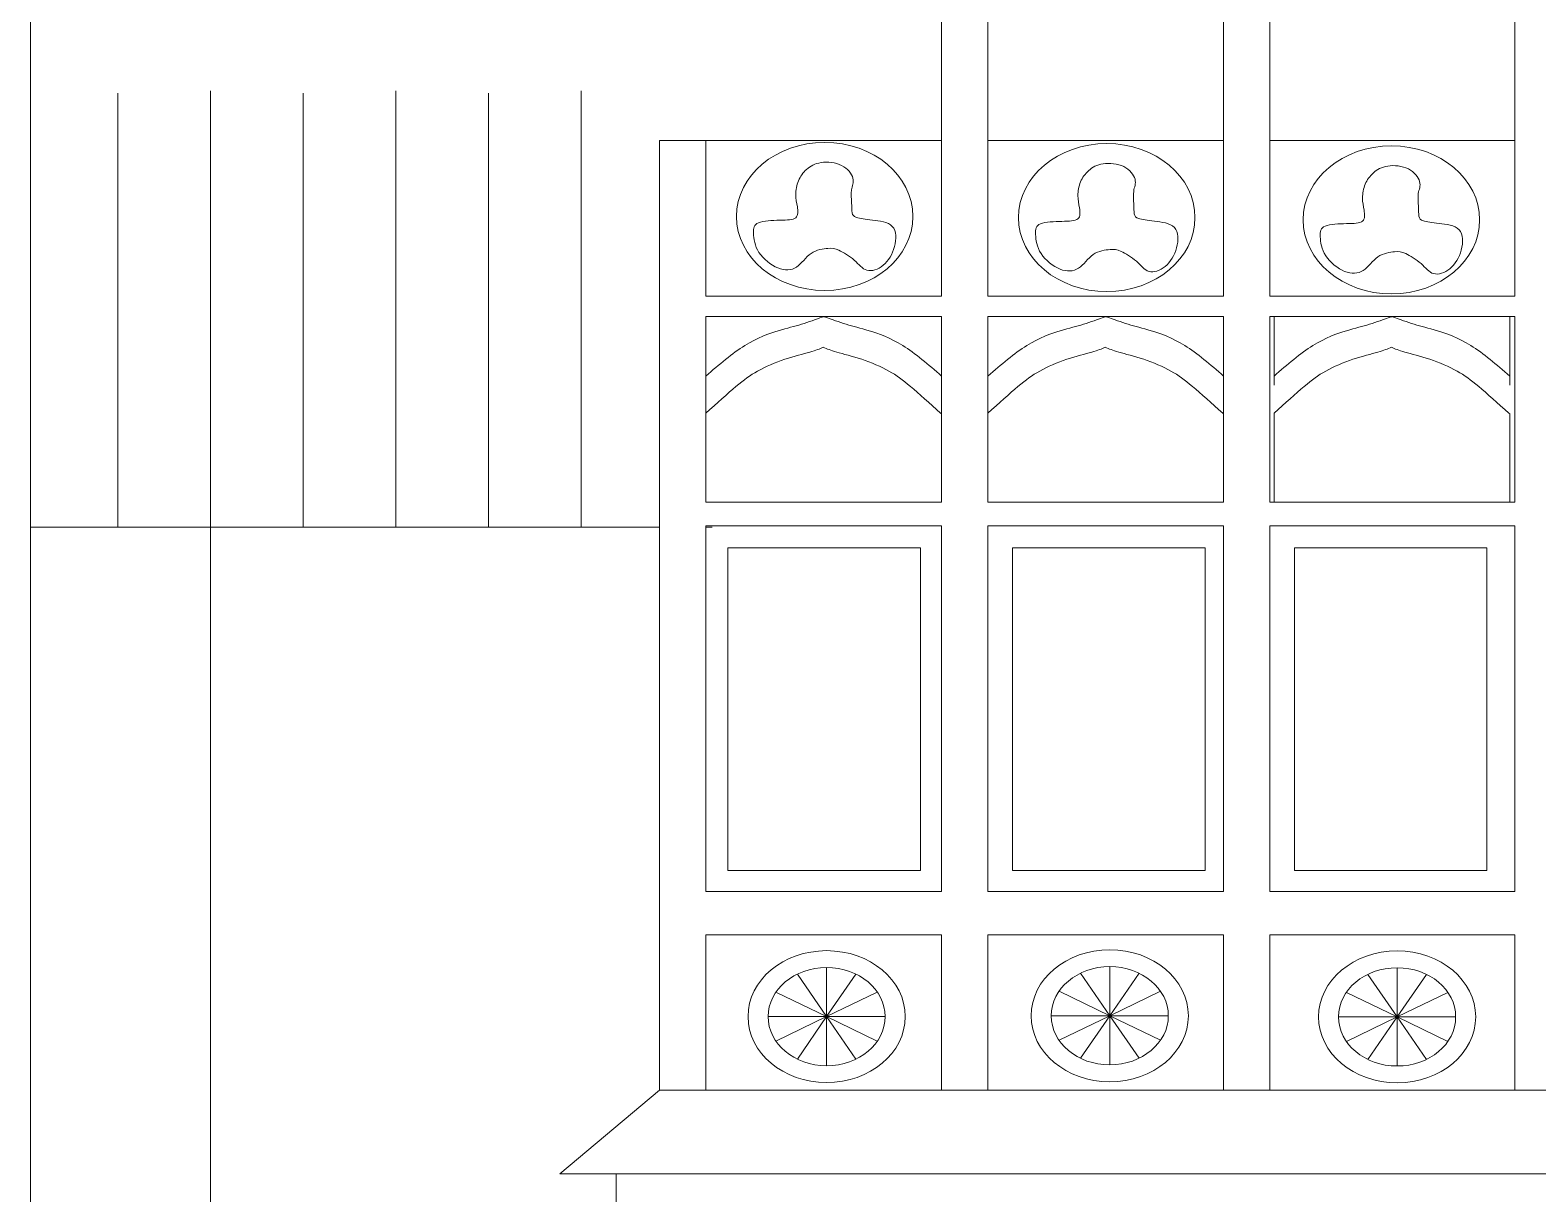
# Model space of a CAD drawing. Header units: centimetres. Extents: x -61 to 61, y -26 to 26.
# Drawn here: x -17.61 to -10.32, y 9.4 to 15.03 of the extents above; entities that cross this region are included whole.
import ezdxf

# ---------------------------------------------------------------- set-up
doc = ezdxf.new("R2010")
doc.units = ezdxf.units.CM
doc.header["$MEASUREMENT"] = 0
doc.layers.add('layer 1', color=7, linetype='Continuous')

msp = doc.modelspace()

# ---------------------------------------------------------------- linework, layer by layer
at = {"layer": 'layer 1', "color": 242, "lineweight": 9}
for points, knots in [([(-11.70722, 20.70993), (-11.70722, 20.70993), (-15.79814, 16.33235), (-15.79814, 16.33235), (-15.79814, 16.33235), (-15.79814, 16.33235), (-19.09419, 14.7213), (-19.09419, 14.7213)], [0, 0, 0, 0, 0.3333333, 0.3333333, 0.3333333, 0.3333333, 1, 1, 1, 1]), ([(-13.90625, 14.12361), (-13.91936, 14.11261), (-13.94777, 14.11261), (-13.98383, 14.11169), (-13.98383, 14.11169), (-14.01988, 14.11077), (-14.06359, 14.10894), (-14.08654, 14.09977), (-14.08654, 14.09977), (-14.10948, 14.09061), (-14.11167, 14.07411), (-14.11058, 14.04844), (-14.11058, 14.04844), (-14.10948, 14.02278), (-14.10511, 13.98795), (-14.08436, 13.95587), (-14.08436, 13.95587), (-14.06359, 13.92379), (-14.02644, 13.89446), (-13.99256, 13.88071), (-13.99256, 13.88071), (-13.95869, 13.86696), (-13.9281, 13.8688), (-13.90297, 13.88529), (-13.90297, 13.88529), (-13.87783, 13.90179), (-13.85817, 13.93296), (-13.83186, 13.95093), (-13.83186, 13.95093), (-13.80556, 13.9689), (-13.77263, 13.97368), (-13.75078, 13.97552), (-13.75078, 13.97552), (-13.72892, 13.97735), (-13.71816, 13.97624), (-13.69747, 13.96651), (-13.69747, 13.96651), (-13.67679, 13.95679), (-13.64619, 13.93846), (-13.62325, 13.9183), (-13.62325, 13.9183), (-13.6003, 13.89813), (-13.585, 13.87613), (-13.56206, 13.86972), (-13.56206, 13.86972), (-13.53911, 13.8633), (-13.50852, 13.87246), (-13.48339, 13.89354), (-13.48339, 13.89354), (-13.45825, 13.91462), (-13.43859, 13.94762), (-13.42866, 13.98396), (-13.42866, 13.98396), (-13.41873, 14.02031), (-13.41855, 14.06), (-13.43931, 14.082), (-13.43931, 14.082), (-13.46007, 14.104), (-13.50177, 14.1083), (-13.53593, 14.11242), (-13.53593, 14.11242), (-13.57009, 14.11654), (-13.59669, 14.12047), (-13.61202, 14.1253), (-13.61202, 14.1253), (-13.62734, 14.13013), (-13.63139, 14.13584), (-13.6333, 14.14731), (-13.6333, 14.14731), (-13.6352, 14.15877), (-13.63495, 14.17598), (-13.63601, 14.1959), (-13.63601, 14.1959), (-13.63708, 14.21582), (-13.63945, 14.23846), (-13.63626, 14.25803), (-13.63626, 14.25803), (-13.63308, 14.27759), (-13.62434, 14.29409), (-13.6298, 14.31517), (-13.6298, 14.31517), (-13.63527, 14.33626), (-13.65493, 14.36191), (-13.68444, 14.37658), (-13.68444, 14.37658), (-13.71394, 14.39125), (-13.75327, 14.39491), (-13.78387, 14.39033), (-13.78387, 14.39033), (-13.81446, 14.38575), (-13.83631, 14.37292), (-13.8538, 14.35734), (-13.8538, 14.35734), (-13.87128, 14.34175), (-13.88439, 14.32342), (-13.89313, 14.30234), (-13.89313, 14.30234), (-13.90187, 14.28126), (-13.90624, 14.25743), (-13.90624, 14.23634), (-13.90624, 14.23634), (-13.90624, 14.21526), (-13.90187, 14.19694), (-13.8986, 14.17677), (-13.8986, 14.17677), (-13.89531, 14.15661), (-13.89313, 14.13461), (-13.90625, 14.12361)], [0, 0, 0, 0, 0.0357143, 0.0357143, 0.0357143, 0.0357143, 0.0714286, 0.0714286, 0.0714286, 0.0714286, 0.1071429, 0.1071429, 0.1071429, 0.1071429, 0.1428571, 0.1428571, 0.1428571, 0.1428571, 0.1785714, 0.1785714, 0.1785714, 0.1785714, 0.2142857, 0.2142857, 0.2142857, 0.2142857, 0.25, 0.25, 0.25, 0.25, 0.2857143, 0.2857143, 0.2857143, 0.2857143, 0.3214286, 0.3214286, 0.3214286, 0.3214286, 0.3571429, 0.3571429, 0.3571429, 0.3571429, 0.3928571, 0.3928571, 0.3928571, 0.3928571, 0.4285714, 0.4285714, 0.4285714, 0.4285714, 0.4642857, 0.4642857, 0.4642857, 0.4642857, 0.5, 0.5, 0.5, 0.5, 0.5357143, 0.5357143, 0.5357143, 0.5357143, 0.5714286, 0.5714286, 0.5714286, 0.5714286, 0.6071429, 0.6071429, 0.6071429, 0.6071429, 0.6428571, 0.6428571, 0.6428571, 0.6428571, 0.6785714, 0.6785714, 0.6785714, 0.6785714, 0.7142857, 0.7142857, 0.7142857, 0.7142857, 0.75, 0.75, 0.75, 0.75, 0.7857143, 0.7857143, 0.7857143, 0.7857143, 0.8214286, 0.8214286, 0.8214286, 0.8214286, 0.8571429, 0.8571429, 0.8571429, 0.8571429, 0.8928571, 0.8928571, 0.8928571, 0.8928571, 0.9285714, 0.9285714, 0.9285714, 0.9285714, 1, 1, 1, 1]), ([(-12.54195, 14.11811), (-12.55506, 14.10711), (-12.58348, 14.10711), (-12.61954, 14.10619), (-12.61954, 14.10619), (-12.65559, 14.10527), (-12.6993, 14.10344), (-12.72224, 14.09427), (-12.72224, 14.09427), (-12.74519, 14.0851), (-12.74737, 14.06861), (-12.74628, 14.04294), (-12.74628, 14.04294), (-12.74519, 14.01728), (-12.74082, 13.98245), (-12.72006, 13.95037), (-12.72006, 13.95037), (-12.6993, 13.91829), (-12.66214, 13.88896), (-12.62827, 13.87521), (-12.62827, 13.87521), (-12.5944, 13.86146), (-12.5638, 13.86329), (-12.53867, 13.87979), (-12.53867, 13.87979), (-12.51354, 13.89629), (-12.49387, 13.92745), (-12.46757, 13.94543), (-12.46757, 13.94543), (-12.44127, 13.9634), (-12.40834, 13.96818), (-12.38648, 13.97002), (-12.38648, 13.97002), (-12.36463, 13.97184), (-12.35386, 13.97073), (-12.33318, 13.96101), (-12.33318, 13.96101), (-12.31249, 13.95128), (-12.2819, 13.93296), (-12.25895, 13.91279), (-12.25895, 13.91279), (-12.23601, 13.89263), (-12.22071, 13.87062), (-12.19776, 13.86421), (-12.19776, 13.86421), (-12.17482, 13.85779), (-12.14422, 13.86696), (-12.11909, 13.88804), (-12.11909, 13.88804), (-12.09396, 13.90912), (-12.07429, 13.94212), (-12.06437, 13.97846), (-12.06437, 13.97846), (-12.05444, 14.0148), (-12.05425, 14.0545), (-12.07502, 14.0765), (-12.07502, 14.0765), (-12.09578, 14.0985), (-12.13748, 14.1028), (-12.17163, 14.10692), (-12.17163, 14.10692), (-12.20579, 14.11104), (-12.2324, 14.11497), (-12.24772, 14.1198), (-12.24772, 14.1198), (-12.26305, 14.12462), (-12.2671, 14.13034), (-12.269, 14.1418), (-12.269, 14.1418), (-12.2709, 14.15327), (-12.27066, 14.17048), (-12.27172, 14.1904), (-12.27172, 14.1904), (-12.27279, 14.21032), (-12.27515, 14.23296), (-12.27197, 14.25253), (-12.27197, 14.25253), (-12.26878, 14.27209), (-12.26004, 14.28859), (-12.26551, 14.30967), (-12.26551, 14.30967), (-12.27097, 14.33075), (-12.29064, 14.35641), (-12.32014, 14.37108), (-12.32014, 14.37108), (-12.34964, 14.38575), (-12.38898, 14.38941), (-12.41957, 14.38483), (-12.41957, 14.38483), (-12.45017, 14.38025), (-12.47202, 14.36741), (-12.4895, 14.35183), (-12.4895, 14.35183), (-12.50699, 14.33625), (-12.52009, 14.31792), (-12.52884, 14.29684), (-12.52884, 14.29684), (-12.53758, 14.27575), (-12.54195, 14.25192), (-12.54195, 14.23084), (-12.54195, 14.23084), (-12.54195, 14.20976), (-12.53758, 14.19143), (-12.5343, 14.17127), (-12.5343, 14.17127), (-12.53102, 14.1511), (-12.52884, 14.1291), (-12.54195, 14.11811)], [0, 0, 0, 0, 0.0357143, 0.0357143, 0.0357143, 0.0357143, 0.0714286, 0.0714286, 0.0714286, 0.0714286, 0.1071429, 0.1071429, 0.1071429, 0.1071429, 0.1428571, 0.1428571, 0.1428571, 0.1428571, 0.1785714, 0.1785714, 0.1785714, 0.1785714, 0.2142857, 0.2142857, 0.2142857, 0.2142857, 0.25, 0.25, 0.25, 0.25, 0.2857143, 0.2857143, 0.2857143, 0.2857143, 0.3214286, 0.3214286, 0.3214286, 0.3214286, 0.3571429, 0.3571429, 0.3571429, 0.3571429, 0.3928571, 0.3928571, 0.3928571, 0.3928571, 0.4285714, 0.4285714, 0.4285714, 0.4285714, 0.4642857, 0.4642857, 0.4642857, 0.4642857, 0.5, 0.5, 0.5, 0.5, 0.5357143, 0.5357143, 0.5357143, 0.5357143, 0.5714286, 0.5714286, 0.5714286, 0.5714286, 0.6071429, 0.6071429, 0.6071429, 0.6071429, 0.6428571, 0.6428571, 0.6428571, 0.6428571, 0.6785714, 0.6785714, 0.6785714, 0.6785714, 0.7142857, 0.7142857, 0.7142857, 0.7142857, 0.75, 0.75, 0.75, 0.75, 0.7857143, 0.7857143, 0.7857143, 0.7857143, 0.8214286, 0.8214286, 0.8214286, 0.8214286, 0.8571429, 0.8571429, 0.8571429, 0.8571429, 0.8928571, 0.8928571, 0.8928571, 0.8928571, 0.9285714, 0.9285714, 0.9285714, 0.9285714, 1, 1, 1, 1]), ([(-11.1652, 14.10711), (-11.17831, 14.09611), (-11.20673, 14.09611), (-11.24278, 14.09519), (-11.24278, 14.09519), (-11.27884, 14.09427), (-11.32255, 14.09244), (-11.34549, 14.08327), (-11.34549, 14.08327), (-11.36844, 14.0741), (-11.37062, 14.05761), (-11.36953, 14.03194), (-11.36953, 14.03194), (-11.36844, 14.00628), (-11.36407, 13.97145), (-11.34331, 13.93937), (-11.34331, 13.93937), (-11.32255, 13.90728), (-11.28539, 13.87796), (-11.25152, 13.86421), (-11.25152, 13.86421), (-11.21765, 13.85046), (-11.18705, 13.85229), (-11.16192, 13.86879), (-11.16192, 13.86879), (-11.13679, 13.88529), (-11.11712, 13.91645), (-11.09082, 13.93443), (-11.09082, 13.93443), (-11.06452, 13.95239), (-11.03159, 13.95718), (-11.00973, 13.95901), (-11.00973, 13.95901), (-10.98788, 13.96084), (-10.97711, 13.95973), (-10.95643, 13.95001), (-10.95643, 13.95001), (-10.93574, 13.94028), (-10.90515, 13.92195), (-10.8822, 13.90179), (-10.8822, 13.90179), (-10.85926, 13.88163), (-10.84396, 13.85962), (-10.82101, 13.85321), (-10.82101, 13.85321), (-10.79807, 13.84679), (-10.76747, 13.85596), (-10.74234, 13.87704), (-10.74234, 13.87704), (-10.71721, 13.89812), (-10.69754, 13.93112), (-10.68762, 13.96746), (-10.68762, 13.96746), (-10.67769, 14.0038), (-10.6775, 14.0435), (-10.69827, 14.0655), (-10.69827, 14.0655), (-10.71902, 14.08749), (-10.76073, 14.0918), (-10.79488, 14.09592), (-10.79488, 14.09592), (-10.82904, 14.10004), (-10.85565, 14.10397), (-10.87097, 14.10879), (-10.87097, 14.10879), (-10.8863, 14.11362), (-10.89035, 14.11934), (-10.89225, 14.1308), (-10.89225, 14.1308), (-10.89415, 14.14226), (-10.8939, 14.15947), (-10.89497, 14.1794), (-10.89497, 14.1794), (-10.89604, 14.19932), (-10.8984, 14.22196), (-10.89522, 14.24153), (-10.89522, 14.24153), (-10.89203, 14.26109), (-10.88329, 14.27759), (-10.88876, 14.29867), (-10.88876, 14.29867), (-10.89422, 14.31975), (-10.91389, 14.34541), (-10.94339, 14.36008), (-10.94339, 14.36008), (-10.97289, 14.37474), (-11.01223, 14.37841), (-11.04282, 14.37383), (-11.04282, 14.37383), (-11.07342, 14.36925), (-11.09527, 14.35641), (-11.11275, 14.34083), (-11.11275, 14.34083), (-11.13024, 14.32525), (-11.14334, 14.30692), (-11.15209, 14.28583), (-11.15209, 14.28583), (-11.16083, 14.26475), (-11.1652, 14.24092), (-11.1652, 14.21984), (-11.1652, 14.21984), (-11.1652, 14.19876), (-11.16083, 14.18043), (-11.15755, 14.16027), (-11.15755, 14.16027), (-11.15427, 14.1401), (-11.15209, 14.1181), (-11.1652, 14.10711)], [0, 0, 0, 0, 0.0357143, 0.0357143, 0.0357143, 0.0357143, 0.0714286, 0.0714286, 0.0714286, 0.0714286, 0.1071429, 0.1071429, 0.1071429, 0.1071429, 0.1428571, 0.1428571, 0.1428571, 0.1428571, 0.1785714, 0.1785714, 0.1785714, 0.1785714, 0.2142857, 0.2142857, 0.2142857, 0.2142857, 0.25, 0.25, 0.25, 0.25, 0.2857143, 0.2857143, 0.2857143, 0.2857143, 0.3214286, 0.3214286, 0.3214286, 0.3214286, 0.3571429, 0.3571429, 0.3571429, 0.3571429, 0.3928571, 0.3928571, 0.3928571, 0.3928571, 0.4285714, 0.4285714, 0.4285714, 0.4285714, 0.4642857, 0.4642857, 0.4642857, 0.4642857, 0.5, 0.5, 0.5, 0.5, 0.5357143, 0.5357143, 0.5357143, 0.5357143, 0.5714286, 0.5714286, 0.5714286, 0.5714286, 0.6071429, 0.6071429, 0.6071429, 0.6071429, 0.6428571, 0.6428571, 0.6428571, 0.6428571, 0.6785714, 0.6785714, 0.6785714, 0.6785714, 0.7142857, 0.7142857, 0.7142857, 0.7142857, 0.75, 0.75, 0.75, 0.75, 0.7857143, 0.7857143, 0.7857143, 0.7857143, 0.8214286, 0.8214286, 0.8214286, 0.8214286, 0.8571429, 0.8571429, 0.8571429, 0.8571429, 0.8928571, 0.8928571, 0.8928571, 0.8928571, 0.9285714, 0.9285714, 0.9285714, 0.9285714, 1, 1, 1, 1]), ([(-14.34096, 13.31398), (-14.34096, 13.31398), (-14.34096, 13.64578), (-14.34096, 13.64578), (-14.34096, 13.64578), (-14.34096, 13.64578), (-13.77085, 13.64578), (-13.77085, 13.64578)], [0, 0, 0, 0, 0.3333333, 0.3333333, 0.3333333, 0.3333333, 1, 1, 1, 1]), ([(-14.34096, 13.35798), (-14.2771, 13.41297), (-14.21323, 13.46797), (-14.1529, 13.50555), (-14.1529, 13.50555), (-14.09256, 13.54313), (-14.03574, 13.56329), (-13.99094, 13.57704), (-13.99094, 13.57704), (-13.94614, 13.59079), (-13.91336, 13.59812), (-13.87868, 13.60851), (-13.87868, 13.60851), (-13.844, 13.6189), (-13.80743, 13.63234), (-13.78914, 13.63906), (-13.78914, 13.63906), (-13.77085, 13.64578), (-13.77085, 13.64578), (-13.77085, 13.64578)], [0, 0, 0, 0, 0.1666667, 0.1666667, 0.1666667, 0.1666667, 0.3333333, 0.3333333, 0.3333333, 0.3333333, 0.5, 0.5, 0.5, 0.5, 0.6666667, 0.6666667, 0.6666667, 0.6666667, 1, 1, 1, 1]), ([(-13.20073, 13.31398), (-13.20073, 13.31398), (-13.20073, 13.64578), (-13.20073, 13.64578), (-13.20073, 13.64578), (-13.20073, 13.64578), (-13.77085, 13.64578), (-13.77085, 13.64578)], [0, 0, 0, 0, 0.3333333, 0.3333333, 0.3333333, 0.3333333, 1, 1, 1, 1]), ([(-13.20073, 13.35798), (-13.26459, 13.41297), (-13.32846, 13.46797), (-13.38879, 13.50555), (-13.38879, 13.50555), (-13.44914, 13.54313), (-13.50595, 13.56329), (-13.55075, 13.57704), (-13.55075, 13.57704), (-13.59555, 13.59079), (-13.62833, 13.59812), (-13.66301, 13.60851), (-13.66301, 13.60851), (-13.69769, 13.6189), (-13.73427, 13.63234), (-13.75255, 13.63906), (-13.75255, 13.63906), (-13.77085, 13.64578), (-13.77085, 13.64578), (-13.77085, 13.64578)], [0, 0, 0, 0, 0.1666667, 0.1666667, 0.1666667, 0.1666667, 0.3333333, 0.3333333, 0.3333333, 0.3333333, 0.5, 0.5, 0.5, 0.5, 0.6666667, 0.6666667, 0.6666667, 0.6666667, 1, 1, 1, 1]), ([(-12.97696, 13.31398), (-12.97696, 13.31398), (-12.97696, 13.64578), (-12.97696, 13.64578), (-12.97696, 13.64578), (-12.97696, 13.64578), (-12.40684, 13.64578), (-12.40684, 13.64578)], [0, 0, 0, 0, 0.3333333, 0.3333333, 0.3333333, 0.3333333, 1, 1, 1, 1]), ([(-12.97696, 13.35798), (-12.9131, 13.41297), (-12.84923, 13.46797), (-12.7889, 13.50555), (-12.7889, 13.50555), (-12.72855, 13.54313), (-12.67174, 13.56329), (-12.62694, 13.57704), (-12.62694, 13.57704), (-12.58214, 13.59079), (-12.54936, 13.59812), (-12.51468, 13.60851), (-12.51468, 13.60851), (-12.48, 13.6189), (-12.44342, 13.63234), (-12.42514, 13.63906), (-12.42514, 13.63906), (-12.40684, 13.64578), (-12.40684, 13.64578), (-12.40684, 13.64578)], [0, 0, 0, 0, 0.1666667, 0.1666667, 0.1666667, 0.1666667, 0.3333333, 0.3333333, 0.3333333, 0.3333333, 0.5, 0.5, 0.5, 0.5, 0.6666667, 0.6666667, 0.6666667, 0.6666667, 1, 1, 1, 1]), ([(-11.83673, 13.31398), (-11.83673, 13.31398), (-11.83673, 13.64578), (-11.83673, 13.64578), (-11.83673, 13.64578), (-11.83673, 13.64578), (-12.40684, 13.64578), (-12.40684, 13.64578)], [0, 0, 0, 0, 0.3333333, 0.3333333, 0.3333333, 0.3333333, 1, 1, 1, 1]), ([(-11.83673, 13.35798), (-11.90059, 13.41297), (-11.96446, 13.46797), (-12.02479, 13.50555), (-12.02479, 13.50555), (-12.08513, 13.54313), (-12.14195, 13.56329), (-12.18675, 13.57704), (-12.18675, 13.57704), (-12.23155, 13.59079), (-12.26433, 13.59812), (-12.29901, 13.60851), (-12.29901, 13.60851), (-12.33369, 13.6189), (-12.37026, 13.63234), (-12.38855, 13.63906), (-12.38855, 13.63906), (-12.40684, 13.64578), (-12.40684, 13.64578), (-12.40684, 13.64578)], [0, 0, 0, 0, 0.1666667, 0.1666667, 0.1666667, 0.1666667, 0.3333333, 0.3333333, 0.3333333, 0.3333333, 0.5, 0.5, 0.5, 0.5, 0.6666667, 0.6666667, 0.6666667, 0.6666667, 1, 1, 1, 1]), ([(-11.59328, 13.31398), (-11.59328, 13.31398), (-11.59328, 13.64578), (-11.59328, 13.64578), (-11.59328, 13.64578), (-11.59328, 13.64578), (-11.02317, 13.64578), (-11.02317, 13.64578)], [0, 0, 0, 0, 0.3333333, 0.3333333, 0.3333333, 0.3333333, 1, 1, 1, 1]), ([(-11.59328, 13.35798), (-11.52942, 13.41297), (-11.46556, 13.46797), (-11.40522, 13.50555), (-11.40522, 13.50555), (-11.34488, 13.54313), (-11.28806, 13.56329), (-11.24326, 13.57704), (-11.24326, 13.57704), (-11.19846, 13.59079), (-11.16568, 13.59812), (-11.131, 13.60851), (-11.131, 13.60851), (-11.09632, 13.6189), (-11.05975, 13.63234), (-11.04146, 13.63906), (-11.04146, 13.63906), (-11.02317, 13.64578), (-11.02317, 13.64578), (-11.02317, 13.64578)], [0, 0, 0, 0, 0.1666667, 0.1666667, 0.1666667, 0.1666667, 0.3333333, 0.3333333, 0.3333333, 0.3333333, 0.5, 0.5, 0.5, 0.5, 0.6666667, 0.6666667, 0.6666667, 0.6666667, 1, 1, 1, 1]), ([(-10.45305, 13.31398), (-10.45305, 13.31398), (-10.45305, 13.64578), (-10.45305, 13.64578), (-10.45305, 13.64578), (-10.45305, 13.64578), (-11.02317, 13.64578), (-11.02317, 13.64578)], [0, 0, 0, 0, 0.3333333, 0.3333333, 0.3333333, 0.3333333, 1, 1, 1, 1]), ([(-10.45305, 13.35798), (-10.51691, 13.41297), (-10.58078, 13.46797), (-10.64112, 13.50555), (-10.64112, 13.50555), (-10.70146, 13.54313), (-10.75827, 13.56329), (-10.80307, 13.57704), (-10.80307, 13.57704), (-10.84787, 13.59079), (-10.88065, 13.59812), (-10.91533, 13.60851), (-10.91533, 13.60851), (-10.95002, 13.6189), (-10.98659, 13.63234), (-11.00487, 13.63906), (-11.00487, 13.63906), (-11.02317, 13.64578), (-11.02317, 13.64578), (-11.02317, 13.64578)], [0, 0, 0, 0, 0.1666667, 0.1666667, 0.1666667, 0.1666667, 0.3333333, 0.3333333, 0.3333333, 0.3333333, 0.5, 0.5, 0.5, 0.5, 0.6666667, 0.6666667, 0.6666667, 0.6666667, 1, 1, 1, 1]), ([(-14.34096, 13.17791), (-14.2883, 13.22557), (-14.23565, 13.27323), (-14.19566, 13.30715), (-14.19566, 13.30715), (-14.15567, 13.34106), (-14.12836, 13.36122), (-14.09066, 13.38185), (-14.09066, 13.38185), (-14.05296, 13.40247), (-14.00488, 13.42355), (-13.95899, 13.43913), (-13.95899, 13.43913), (-13.9131, 13.45471), (-13.86939, 13.4648), (-13.8388, 13.47351), (-13.8388, 13.47351), (-13.80821, 13.48221), (-13.79072, 13.48955), (-13.77324, 13.49688)], [0, 0, 0, 0, 0.1666667, 0.1666667, 0.1666667, 0.1666667, 0.3333333, 0.3333333, 0.3333333, 0.3333333, 0.5, 0.5, 0.5, 0.5, 0.6666667, 0.6666667, 0.6666667, 0.6666667, 1, 1, 1, 1]), ([(-13.20551, 13.17791), (-13.25817, 13.22557), (-13.31083, 13.27323), (-13.35082, 13.30715), (-13.35082, 13.30715), (-13.39081, 13.34106), (-13.41812, 13.36122), (-13.45581, 13.38185), (-13.45581, 13.38185), (-13.49351, 13.40247), (-13.5416, 13.42355), (-13.58749, 13.43913), (-13.58749, 13.43913), (-13.63338, 13.45471), (-13.67708, 13.4648), (-13.70767, 13.47351), (-13.70767, 13.47351), (-13.73827, 13.48221), (-13.75576, 13.48955), (-13.77324, 13.49688)], [0, 0, 0, 0, 0.1666667, 0.1666667, 0.1666667, 0.1666667, 0.3333333, 0.3333333, 0.3333333, 0.3333333, 0.5, 0.5, 0.5, 0.5, 0.6666667, 0.6666667, 0.6666667, 0.6666667, 1, 1, 1, 1]), ([(-12.97696, 13.17791), (-12.9243, 13.22557), (-12.87164, 13.27323), (-12.83166, 13.30715), (-12.83166, 13.30715), (-12.79167, 13.34106), (-12.76435, 13.36122), (-12.72666, 13.38185), (-12.72666, 13.38185), (-12.68896, 13.40247), (-12.64088, 13.42355), (-12.59499, 13.43913), (-12.59499, 13.43913), (-12.5491, 13.45471), (-12.50539, 13.4648), (-12.4748, 13.47351), (-12.4748, 13.47351), (-12.4442, 13.48221), (-12.42672, 13.48955), (-12.40924, 13.49688)], [0, 0, 0, 0, 0.1666667, 0.1666667, 0.1666667, 0.1666667, 0.3333333, 0.3333333, 0.3333333, 0.3333333, 0.5, 0.5, 0.5, 0.5, 0.6666667, 0.6666667, 0.6666667, 0.6666667, 1, 1, 1, 1]), ([(-11.84151, 13.17791), (-11.89417, 13.22557), (-11.94683, 13.27323), (-11.98681, 13.30715), (-11.98681, 13.30715), (-12.02681, 13.34106), (-12.05412, 13.36122), (-12.09181, 13.38185), (-12.09181, 13.38185), (-12.12951, 13.40247), (-12.17759, 13.42355), (-12.22348, 13.43913), (-12.22348, 13.43913), (-12.26937, 13.45471), (-12.31308, 13.4648), (-12.34367, 13.47351), (-12.34367, 13.47351), (-12.37427, 13.48221), (-12.39175, 13.48955), (-12.40924, 13.49688)], [0, 0, 0, 0, 0.1666667, 0.1666667, 0.1666667, 0.1666667, 0.3333333, 0.3333333, 0.3333333, 0.3333333, 0.5, 0.5, 0.5, 0.5, 0.6666667, 0.6666667, 0.6666667, 0.6666667, 1, 1, 1, 1]), ([(-11.59328, 13.17791), (-11.54062, 13.22557), (-11.48797, 13.27323), (-11.44798, 13.30715), (-11.44798, 13.30715), (-11.40799, 13.34106), (-11.38068, 13.36122), (-11.34298, 13.38185), (-11.34298, 13.38185), (-11.30528, 13.40247), (-11.2572, 13.42355), (-11.21131, 13.43913), (-11.21131, 13.43913), (-11.16542, 13.45471), (-11.12171, 13.4648), (-11.09112, 13.47351), (-11.09112, 13.47351), (-11.06053, 13.48221), (-11.04304, 13.48955), (-11.02556, 13.49688)], [0, 0, 0, 0, 0.1666667, 0.1666667, 0.1666667, 0.1666667, 0.3333333, 0.3333333, 0.3333333, 0.3333333, 0.5, 0.5, 0.5, 0.5, 0.6666667, 0.6666667, 0.6666667, 0.6666667, 1, 1, 1, 1]), ([(-10.45784, 13.17791), (-10.5105, 13.22557), (-10.56315, 13.27323), (-10.60314, 13.30715), (-10.60314, 13.30715), (-10.64313, 13.34106), (-10.67044, 13.36122), (-10.70813, 13.38185), (-10.70813, 13.38185), (-10.74584, 13.40247), (-10.79392, 13.42355), (-10.83981, 13.43913), (-10.83981, 13.43913), (-10.8857, 13.45471), (-10.92941, 13.4648), (-10.95999, 13.47351), (-10.95999, 13.47351), (-10.99059, 13.48221), (-11.00808, 13.48955), (-11.02556, 13.49688)], [0, 0, 0, 0, 0.1666667, 0.1666667, 0.1666667, 0.1666667, 0.3333333, 0.3333333, 0.3333333, 0.3333333, 0.5, 0.5, 0.5, 0.5, 0.6666667, 0.6666667, 0.6666667, 0.6666667, 1, 1, 1, 1]), ([(-14.34096, 13.17791), (-14.34096, 13.17791), (-14.34096, 12.74731), (-14.34096, 12.74731), (-14.34096, 12.74731), (-14.34096, 12.74731), (-13.20073, 12.74731), (-13.20073, 12.74731), (-13.20073, 12.74731), (-13.20073, 12.74731), (-13.20073, 13.17468), (-13.20073, 13.17468), (-13.20073, 13.17468), (-13.20073, 13.17468), (-13.20551, 13.17791), (-13.20551, 13.17791)], [0, 0, 0, 0, 0.2, 0.2, 0.2, 0.2, 0.4, 0.4, 0.4, 0.4, 0.6, 0.6, 0.6, 0.6, 1, 1, 1, 1]), ([(-12.97696, 13.17791), (-12.97696, 13.17791), (-12.97696, 12.74731), (-12.97696, 12.74731), (-12.97696, 12.74731), (-12.97696, 12.74731), (-11.83673, 12.74731), (-11.83673, 12.74731), (-11.83673, 12.74731), (-11.83673, 12.74731), (-11.83673, 13.17468), (-11.83673, 13.17468), (-11.83673, 13.17468), (-11.83673, 13.17468), (-11.84151, 13.17791), (-11.84151, 13.17791)], [0, 0, 0, 0, 0.2, 0.2, 0.2, 0.2, 0.4, 0.4, 0.4, 0.4, 0.6, 0.6, 0.6, 0.6, 1, 1, 1, 1]), ([(-11.59328, 13.17791), (-11.59328, 13.17791), (-11.59328, 12.74731), (-11.59328, 12.74731), (-11.59328, 12.74731), (-11.59328, 12.74731), (-10.45305, 12.74731), (-10.45305, 12.74731), (-10.45305, 12.74731), (-10.45305, 12.74731), (-10.45305, 13.17468), (-10.45305, 13.17468), (-10.45305, 13.17468), (-10.45305, 13.17468), (-10.45784, 13.17791), (-10.45784, 13.17791)], [0, 0, 0, 0, 0.2, 0.2, 0.2, 0.2, 0.4, 0.4, 0.4, 0.4, 0.6, 0.6, 0.6, 0.6, 1, 1, 1, 1]), ([(-14.23461, 12.52753), (-14.23461, 12.52753), (-13.30367, 12.52753), (-13.30367, 12.52753), (-13.30367, 12.52753), (-13.30367, 12.52753), (-13.30367, 10.96567), (-13.30367, 10.96567), (-13.30367, 10.96567), (-13.30367, 10.96567), (-14.23461, 10.96567), (-14.23461, 10.96567), (-14.23461, 10.96567), (-14.23461, 10.96567), (-14.23461, 12.52753), (-14.23461, 12.52753)], [0, 0, 0, 0, 0.2, 0.2, 0.2, 0.2, 0.4, 0.4, 0.4, 0.4, 0.6, 0.6, 0.6, 0.6, 1, 1, 1, 1]), ([(-12.85786, 12.52753), (-12.85786, 12.52753), (-11.92692, 12.52753), (-11.92692, 12.52753), (-11.92692, 12.52753), (-11.92692, 12.52753), (-11.92692, 10.96567), (-11.92692, 10.96567), (-11.92692, 10.96567), (-11.92692, 10.96567), (-12.85786, 10.96567), (-12.85786, 10.96567), (-12.85786, 10.96567), (-12.85786, 10.96567), (-12.85786, 12.52753), (-12.85786, 12.52753)], [0, 0, 0, 0, 0.2, 0.2, 0.2, 0.2, 0.4, 0.4, 0.4, 0.4, 0.6, 0.6, 0.6, 0.6, 1, 1, 1, 1]), ([(-11.49422, 12.52753), (-11.49422, 12.52753), (-10.56327, 12.52753), (-10.56327, 12.52753), (-10.56327, 12.52753), (-10.56327, 12.52753), (-10.56327, 10.96567), (-10.56327, 10.96567), (-10.56327, 10.96567), (-10.56327, 10.96567), (-11.49422, 10.96567), (-11.49422, 10.96567), (-11.49422, 10.96567), (-11.49422, 10.96567), (-11.49422, 12.52753), (-11.49422, 12.52753)], [0, 0, 0, 0, 0.2, 0.2, 0.2, 0.2, 0.4, 0.4, 0.4, 0.4, 0.6, 0.6, 0.6, 0.6, 1, 1, 1, 1])]:
    msp.add_open_spline(points, degree=3, knots=knots, dxfattribs=at)
at = {"layer": 'layer 1', "color": 177, "lineweight": 9}
for points in [[(-12.97696, 18.21406), (-12.97696, 18.21406), (-12.97696, 13.74477), (-12.97696, 13.74477)], [(-10.42904, 18.22632), (-10.42904, 18.22632), (-10.42904, 13.74477), (-10.42904, 13.74477)], [(-13.20073, 18.10568), (-13.20073, 18.10568), (-13.20073, 13.74477), (-13.20073, 13.74477)], [(-17.60739, 3.90643), (-17.60739, 3.90643), (-17.60739, 15.40168), (-17.60739, 15.40168)], [(-11.61296, 15.19704), (-11.61296, 15.19704), (-11.61296, 13.74477), (-11.61296, 13.74477)], [(-11.83673, 15.15124), (-11.83673, 15.15124), (-11.83673, 13.74477), (-11.83673, 13.74477)], [(-16.73733, 14.73792), (-16.73733, 14.73792), (-16.73733, 12.62698), (-16.73733, 12.62698)], [(-15.84043, 14.73792), (-15.84043, 14.73792), (-15.84043, 12.62698), (-15.84043, 12.62698)], [(-14.9435, 14.73792), (-14.9435, 14.73792), (-14.9435, 12.62698), (-14.9435, 12.62698)], [(-17.18576, 14.72595), (-17.18576, 14.72595), (-17.18576, 12.62698), (-17.18576, 12.62698)], [(-16.28885, 14.72595), (-16.28885, 14.72595), (-16.28885, 12.62698), (-16.28885, 12.62698)], [(-15.39197, 14.72595), (-15.39197, 14.72595), (-15.39197, 12.62698), (-15.39197, 12.62698)], [(-14.56473, 14.49739), (-14.56473, 14.49739), (-14.56473, 9.90352), (-14.56473, 9.90352)], [(-14.34096, 14.49739), (-14.34096, 14.49739), (-14.56473, 14.49739), (-14.56473, 14.49739)], [(-14.34096, 14.49739), (-14.34096, 14.49739), (-13.20073, 14.49739), (-13.20073, 14.49739)], [(-14.34096, 14.49739), (-14.34096, 14.49739), (-14.34096, 13.74477), (-14.34096, 13.74477)], [(-11.83673, 14.49739), (-11.83673, 14.49739), (-12.97696, 14.49739), (-12.97696, 14.49739)], [(-10.42904, 14.49739), (-10.42904, 14.49739), (-11.61296, 14.49739), (-11.61296, 14.49739)], [(-14.34096, 13.74477), (-14.34096, 13.74477), (-13.20073, 13.74477), (-13.20073, 13.74477)], [(-12.97696, 13.74477), (-12.97696, 13.74477), (-11.83673, 13.74477), (-11.83673, 13.74477)], [(-11.61296, 13.74477), (-11.61296, 13.74477), (-10.42904, 13.74477), (-10.42904, 13.74477)], [(-14.34096, 13.64578), (-14.34096, 13.64578), (-14.34096, 12.74731), (-14.34096, 12.74731)], [(-14.34096, 13.64578), (-14.34096, 13.64578), (-13.20073, 13.64578), (-13.20073, 13.64578)], [(-13.20073, 13.64578), (-13.20073, 13.64578), (-13.20073, 12.74731), (-13.20073, 12.74731)], [(-12.97696, 13.64578), (-12.97696, 13.64578), (-12.97696, 12.74731), (-12.97696, 12.74731)], [(-12.97696, 13.64578), (-12.97696, 13.64578), (-11.83673, 13.64578), (-11.83673, 13.64578)], [(-11.83673, 13.64578), (-11.83673, 13.64578), (-11.83673, 12.74731), (-11.83673, 12.74731)], [(-11.61296, 13.64578), (-11.61296, 13.64578), (-11.61296, 12.74731), (-11.61296, 12.74731)], [(-11.61296, 13.64578), (-11.61296, 13.64578), (-10.42904, 13.64578), (-10.42904, 13.64578)], [(-10.42904, 13.64578), (-10.42904, 13.64578), (-10.42904, 12.74731), (-10.42904, 12.74731)], [(-14.34096, 12.74731), (-14.34096, 12.74731), (-13.20073, 12.74731), (-13.20073, 12.74731)], [(-12.97696, 12.74731), (-12.97696, 12.74731), (-11.83673, 12.74731), (-11.83673, 12.74731)], [(-11.61296, 12.74731), (-11.61296, 12.74731), (-10.42904, 12.74731), (-10.42904, 12.74731)], [(-14.56473, 12.62698), (-14.56473, 12.62698), (-17.60739, 12.62698), (-17.60739, 12.62698)], [(-16.73733, 12.62698), (-16.73733, 12.62698), (-16.73733, 3.90643), (-16.73733, 3.90643)], [(-14.34096, 12.63388), (-14.34096, 12.63388), (-14.34096, 10.86442), (-14.34096, 10.86442)], [(-14.34096, 12.63388), (-14.34096, 12.63388), (-13.20073, 12.63388), (-13.20073, 12.63388)], [(-14.31026, 12.62698), (-14.31026, 12.62698), (-14.34096, 12.62698), (-14.34096, 12.62698)], [(-13.20073, 12.63388), (-13.20073, 12.63388), (-13.20073, 10.86442), (-13.20073, 10.86442)], [(-12.97696, 12.63388), (-12.97696, 12.63388), (-12.97696, 10.86442), (-12.97696, 10.86442)], [(-12.97696, 12.63388), (-12.97696, 12.63388), (-11.83673, 12.63388), (-11.83673, 12.63388)], [(-11.83673, 12.63388), (-11.83673, 12.63388), (-11.83673, 10.86442), (-11.83673, 10.86442)], [(-11.61296, 12.63388), (-11.61296, 12.63388), (-11.61296, 10.86442), (-11.61296, 10.86442)], [(-11.61296, 12.63388), (-11.61296, 12.63388), (-10.42904, 12.63388), (-10.42904, 12.63388)], [(-10.42904, 12.63388), (-10.42904, 12.63388), (-10.42904, 10.86442), (-10.42904, 10.86442)], [(-14.34096, 10.86442), (-14.34096, 10.86442), (-13.20073, 10.86442), (-13.20073, 10.86442)], [(-12.97696, 10.86442), (-12.97696, 10.86442), (-11.83673, 10.86442), (-11.83673, 10.86442)], [(-11.61296, 10.86442), (-11.61296, 10.86442), (-10.42904, 10.86442), (-10.42904, 10.86442)], [(-14.34096, 10.65544), (-14.34096, 10.65544), (-14.34096, 9.90352), (-14.34096, 9.90352)], [(-14.34096, 10.65544), (-14.34096, 10.65544), (-13.20073, 10.65544), (-13.20073, 10.65544)], [(-13.20073, 10.65544), (-13.20073, 10.65544), (-13.20073, 9.90352), (-13.20073, 9.90352)], [(-12.97696, 10.65544), (-12.97696, 10.65544), (-12.97696, 9.90352), (-12.97696, 9.90352)], [(-12.97696, 10.65544), (-12.97696, 10.65544), (-11.83673, 10.65544), (-11.83673, 10.65544)], [(-11.83673, 10.65544), (-11.83673, 10.65544), (-11.83673, 9.90352), (-11.83673, 9.90352)], [(-11.61296, 10.65544), (-11.61296, 10.65544), (-11.61296, 9.90352), (-11.61296, 9.90352)], [(-11.61296, 10.65544), (-11.61296, 10.65544), (-10.42904, 10.65544), (-10.42904, 10.65544)], [(-10.42904, 10.65544), (-10.42904, 10.65544), (-10.42904, 9.90352), (-10.42904, 9.90352)], [(-12.38766, 10.26361), (-12.38766, 10.26361), (-12.38766, 10.50115), (-12.38766, 10.50115)], [(-13.75707, 10.25948), (-13.75707, 10.25948), (-13.89865, 10.46519), (-13.89865, 10.46519)], [(-13.75707, 10.25948), (-13.75707, 10.25948), (-13.75707, 10.49701), (-13.75707, 10.49701)], [(-13.75707, 10.25948), (-13.75707, 10.25948), (-13.61549, 10.46519), (-13.61549, 10.46519)], [(-12.38766, 10.26361), (-12.38766, 10.26361), (-12.52924, 10.46932), (-12.52924, 10.46932)], [(-12.38766, 10.26361), (-12.38766, 10.26361), (-12.24608, 10.46932), (-12.24608, 10.46932)], [(-10.99779, 10.25811), (-10.99779, 10.25811), (-11.13938, 10.46382), (-11.13938, 10.46382)], [(-10.99779, 10.25811), (-10.99779, 10.25811), (-10.99779, 10.49564), (-10.99779, 10.49564)], [(-10.99779, 10.25811), (-10.99779, 10.25811), (-10.85621, 10.46382), (-10.85621, 10.46382)], [(-13.75707, 10.25948), (-13.75707, 10.25948), (-14.00229, 10.37824), (-14.00229, 10.37824)], [(-13.75707, 10.25948), (-13.75707, 10.25948), (-13.51184, 10.37824), (-13.51184, 10.37824)], [(-12.38766, 10.26361), (-12.38766, 10.26361), (-12.63288, 10.38238), (-12.63288, 10.38238)], [(-12.38766, 10.26361), (-12.38766, 10.26361), (-12.14243, 10.38238), (-12.14243, 10.38238)], [(-10.99779, 10.25811), (-10.99779, 10.25811), (-11.24302, 10.37688), (-11.24302, 10.37688)], [(-10.99779, 10.25811), (-10.99779, 10.25811), (-10.75257, 10.37688), (-10.75257, 10.37688)], [(-13.75707, 10.25948), (-13.75707, 10.25948), (-14.04023, 10.25948), (-14.04023, 10.25948)], [(-13.75707, 10.25948), (-13.75707, 10.25948), (-14.00229, 10.14071), (-14.00229, 10.14071)], [(-13.75707, 10.25948), (-13.75707, 10.25948), (-13.89865, 10.05377), (-13.89865, 10.05377)], [(-13.75707, 10.25948), (-13.75707, 10.25948), (-13.75707, 10.02195), (-13.75707, 10.02195)], [(-13.75707, 10.25948), (-13.75707, 10.25948), (-13.61549, 10.05377), (-13.61549, 10.05377)], [(-13.75707, 10.25948), (-13.75707, 10.25948), (-13.51184, 10.14071), (-13.51184, 10.14071)], [(-13.75707, 10.25948), (-13.75707, 10.25948), (-13.47391, 10.25948), (-13.47391, 10.25948)], [(-12.38766, 10.26361), (-12.38766, 10.26361), (-12.67082, 10.26361), (-12.67082, 10.26361)], [(-12.38766, 10.26361), (-12.38766, 10.26361), (-12.63288, 10.14485), (-12.63288, 10.14485)], [(-12.38766, 10.26361), (-12.38766, 10.26361), (-12.52924, 10.05791), (-12.52924, 10.05791)], [(-12.38766, 10.26361), (-12.38766, 10.26361), (-12.38766, 10.02608), (-12.38766, 10.02608)], [(-12.38766, 10.26361), (-12.38766, 10.26361), (-12.24608, 10.05791), (-12.24608, 10.05791)], [(-12.38766, 10.26361), (-12.38766, 10.26361), (-12.14243, 10.14485), (-12.14243, 10.14485)], [(-12.38766, 10.26361), (-12.38766, 10.26361), (-12.1045, 10.26361), (-12.1045, 10.26361)], [(-10.99779, 10.25811), (-10.99779, 10.25811), (-11.28096, 10.25811), (-11.28096, 10.25811)], [(-10.99779, 10.25811), (-10.99779, 10.25811), (-11.24302, 10.13935), (-11.24302, 10.13935)], [(-10.99779, 10.25811), (-10.99779, 10.25811), (-11.13938, 10.0524), (-11.13938, 10.0524)], [(-10.99779, 10.25811), (-10.99779, 10.25811), (-10.99779, 10.02058), (-10.99779, 10.02058)], [(-10.99779, 10.25811), (-10.99779, 10.25811), (-10.85621, 10.0524), (-10.85621, 10.0524)], [(-10.99779, 10.25811), (-10.99779, 10.25811), (-10.75257, 10.13935), (-10.75257, 10.13935)], [(-10.99779, 10.25811), (-10.99779, 10.25811), (-10.71463, 10.25811), (-10.71463, 10.25811)]]:
    msp.add_open_spline(points, degree=3, dxfattribs=at)
for points, knots in [([(-13.76647, 13.77194), (-13.53076, 13.77194), (-13.33968, 13.93222), (-13.33968, 14.12994), (-13.33968, 14.12994), (-13.33968, 14.32767), (-13.53076, 14.48795), (-13.76647, 14.48795), (-13.76647, 14.48795), (-14.00217, 14.48795), (-14.19325, 14.32767), (-14.19325, 14.12994), (-14.19325, 14.12994), (-14.19325, 13.93222), (-14.00217, 13.77194), (-13.76647, 13.77194)], [0, 0, 0, 0, 0.2, 0.2, 0.2, 0.2, 0.4, 0.4, 0.4, 0.4, 0.6, 0.6, 0.6, 0.6, 1, 1, 1, 1]), ([(-12.40217, 13.76643), (-12.16647, 13.76643), (-11.97539, 13.92672), (-11.97539, 14.12444), (-11.97539, 14.12444), (-11.97539, 14.32216), (-12.16647, 14.48245), (-12.40217, 14.48245), (-12.40217, 14.48245), (-12.63788, 14.48245), (-12.82896, 14.32216), (-12.82896, 14.12444), (-12.82896, 14.12444), (-12.82896, 13.92672), (-12.63788, 13.76643), (-12.40217, 13.76643)], [0, 0, 0, 0, 0.2, 0.2, 0.2, 0.2, 0.4, 0.4, 0.4, 0.4, 0.6, 0.6, 0.6, 0.6, 1, 1, 1, 1]), ([(-11.02542, 13.75543), (-10.78972, 13.75543), (-10.59864, 13.91572), (-10.59864, 14.11344), (-10.59864, 14.11344), (-10.59864, 14.31116), (-10.78972, 14.47145), (-11.02542, 14.47145), (-11.02542, 14.47145), (-11.26113, 14.47145), (-11.45221, 14.31116), (-11.45221, 14.11344), (-11.45221, 14.11344), (-11.45221, 13.91572), (-11.26113, 13.75543), (-11.02542, 13.75543)], [0, 0, 0, 0, 0.2, 0.2, 0.2, 0.2, 0.4, 0.4, 0.4, 0.4, 0.6, 0.6, 0.6, 0.6, 1, 1, 1, 1]), ([(-13.75707, 9.94051), (-13.54707, 9.94051), (-13.37683, 10.08332), (-13.37683, 10.25948), (-13.37683, 10.25948), (-13.37683, 10.43564), (-13.54707, 10.57845), (-13.75707, 10.57845), (-13.75707, 10.57845), (-13.96707, 10.57845), (-14.13731, 10.43564), (-14.13731, 10.25948), (-14.13731, 10.25948), (-14.13731, 10.08332), (-13.96707, 9.94051), (-13.75707, 9.94051)], [0, 0, 0, 0, 0.2, 0.2, 0.2, 0.2, 0.4, 0.4, 0.4, 0.4, 0.6, 0.6, 0.6, 0.6, 1, 1, 1, 1]), ([(-12.38766, 9.94465), (-12.17766, 9.94465), (-12.00742, 10.08745), (-12.00742, 10.26361), (-12.00742, 10.26361), (-12.00742, 10.43978), (-12.17766, 10.58258), (-12.38766, 10.58258), (-12.38766, 10.58258), (-12.59766, 10.58258), (-12.7679, 10.43978), (-12.7679, 10.26361), (-12.7679, 10.26361), (-12.7679, 10.08745), (-12.59766, 9.94465), (-12.38766, 9.94465)], [0, 0, 0, 0, 0.2, 0.2, 0.2, 0.2, 0.4, 0.4, 0.4, 0.4, 0.6, 0.6, 0.6, 0.6, 1, 1, 1, 1]), ([(-10.99779, 9.93914), (-10.78779, 9.93914), (-10.61755, 10.08195), (-10.61755, 10.25811), (-10.61755, 10.25811), (-10.61755, 10.43427), (-10.78779, 10.57708), (-10.99779, 10.57708), (-10.99779, 10.57708), (-11.2078, 10.57708), (-11.37804, 10.43427), (-11.37804, 10.25811), (-11.37804, 10.25811), (-11.37804, 10.08195), (-11.2078, 9.93914), (-10.99779, 9.93914)], [0, 0, 0, 0, 0.2, 0.2, 0.2, 0.2, 0.4, 0.4, 0.4, 0.4, 0.6, 0.6, 0.6, 0.6, 1, 1, 1, 1]), ([(-12.38766, 10.02608), (-12.23128, 10.02608), (-12.1045, 10.13243), (-12.1045, 10.26361), (-12.1045, 10.26361), (-12.1045, 10.3948), (-12.23128, 10.50115), (-12.38766, 10.50115), (-12.38766, 10.50115), (-12.54404, 10.50115), (-12.67082, 10.3948), (-12.67082, 10.26361), (-12.67082, 10.26361), (-12.67082, 10.13243), (-12.54404, 10.02608), (-12.38766, 10.02608)], [0, 0, 0, 0, 0.2, 0.2, 0.2, 0.2, 0.4, 0.4, 0.4, 0.4, 0.6, 0.6, 0.6, 0.6, 1, 1, 1, 1]), ([(-13.75707, 10.02195), (-13.60069, 10.02195), (-13.47391, 10.1283), (-13.47391, 10.25948), (-13.47391, 10.25948), (-13.47391, 10.39066), (-13.60069, 10.49701), (-13.75707, 10.49701), (-13.75707, 10.49701), (-13.91345, 10.49701), (-14.04023, 10.39066), (-14.04023, 10.25948), (-14.04023, 10.25948), (-14.04023, 10.1283), (-13.91345, 10.02195), (-13.75707, 10.02195)], [0, 0, 0, 0, 0.2, 0.2, 0.2, 0.2, 0.4, 0.4, 0.4, 0.4, 0.6, 0.6, 0.6, 0.6, 1, 1, 1, 1]), ([(-10.99779, 10.02058), (-10.84141, 10.02058), (-10.71463, 10.12693), (-10.71463, 10.25811), (-10.71463, 10.25811), (-10.71463, 10.38929), (-10.84141, 10.49564), (-10.99779, 10.49564), (-10.99779, 10.49564), (-11.15418, 10.49564), (-11.28096, 10.38929), (-11.28096, 10.25811), (-11.28096, 10.25811), (-11.28096, 10.12693), (-11.15418, 10.02058), (-10.99779, 10.02058)], [0, 0, 0, 0, 0.2, 0.2, 0.2, 0.2, 0.4, 0.4, 0.4, 0.4, 0.6, 0.6, 0.6, 0.6, 1, 1, 1, 1]), ([(-14.56473, 9.90352), (-14.56473, 9.90352), (-15.04773, 9.49835), (-15.04773, 9.49835), (-15.04773, 9.49835), (-15.04773, 9.49835), (-8.35827, 9.49835), (-8.35827, 9.49835)], [0, 0, 0, 0, 0.3333333, 0.3333333, 0.3333333, 0.3333333, 1, 1, 1, 1]), ([(-14.56473, 9.90352), (-14.56473, 9.90352), (-10.20527, 9.90352), (-10.20527, 9.90352), (-10.20527, 9.90352), (-10.20527, 9.90352), (-8.84127, 9.90352), (-8.84127, 9.90352)], [0, 0, 0, 0, 0.3333333, 0.3333333, 0.3333333, 0.3333333, 1, 1, 1, 1]), ([(-14.77455, 9.49835), (-14.77455, 9.49835), (-14.77455, 9.28849), (-14.77455, 9.28849), (-14.77455, 9.28849), (-14.77455, 9.28849), (-8.63816, 9.28849), (-8.63816, 9.28849), (-8.63816, 9.28849), (-8.63816, 9.28849), (-8.63816, 9.49835), (-8.63816, 9.49835)], [0, 0, 0, 0, 0.25, 0.25, 0.25, 0.25, 0.5, 0.5, 0.5, 0.5, 1, 1, 1, 1])]:
    msp.add_open_spline(points, degree=3, knots=knots, dxfattribs=at)

doc.saveas('drawing.dxf')
